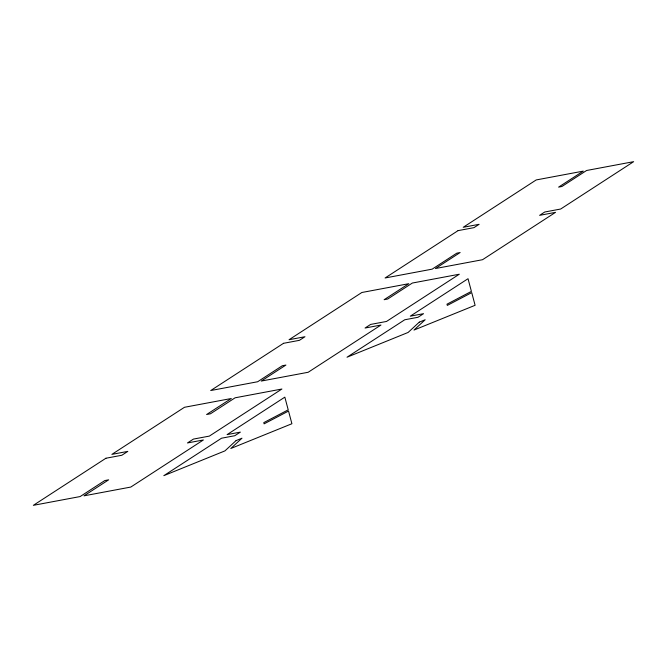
<?xml version="1.0" encoding="UTF-8"?>
<svg xmlns="http://www.w3.org/2000/svg" width="667" height="667" viewBox="0 0 667 667"><rect width="100%" height="100%" fill="white"/><g stroke="black" fill="none" stroke-linecap="round" stroke-linejoin="round"><path stroke-width="1" d="M236.101 440.587L224.929 450.892L163.824 475.663L221.552 438.202L234.801 435.718L240.353 432.124L227.105 434.609L284.834 397.148L288.211 409.838L263.79 422.62L264.107 423.845L288.536 411.055L291.904 423.737L230.799 448.507L241.971 438.202L236.101 440.587M419.293 322.144L408.121 332.449L347.015 357.22L404.744 319.768L418.001 317.284L423.545 313.682L410.297 316.166L468.026 278.714L471.402 291.396L446.982 304.185L447.307 305.403L471.727 292.613L475.104 305.294L413.99 330.065L425.162 319.76L419.293 322.144M105.928 458.237L33.35 505.328L80.148 496.556L104.811 480.557L108.654 479.831L83.992 495.831L130.799 487.06L203.377 439.97L187.469 442.955L193.43 439.086L209.33 436.11L281.908 389.019L235.109 397.799L210.455 413.79L206.612 414.515L231.266 398.516L184.467 407.287L111.889 454.377L127.789 451.392L121.828 455.261L105.928 458.237M283.517 343.313L210.73 390.537L257.662 381.741L282.324 365.741L285.901 365.066L261.239 381.065L308.179 372.269L380.957 325.046L365.057 328.031L370.61 324.429L386.51 321.452L459.296 274.229L412.356 283.033L387.702 299.024L384.125 299.7L408.779 283.7L361.847 292.496L289.061 339.72L304.961 336.735L299.416 340.337L283.517 343.313M458.079 230.624L385.092 277.981L432.158 269.151L456.812 253.16L460.13 252.535L435.468 268.534L482.533 259.713L555.519 212.356L539.62 215.341L544.756 212.006L560.664 209.029L633.65 161.672L586.585 170.494L561.922 186.493L558.612 187.119L583.275 171.119L536.201 179.94L463.215 227.297L479.114 224.312L473.979 227.647L458.079 230.624"/></g></svg>
